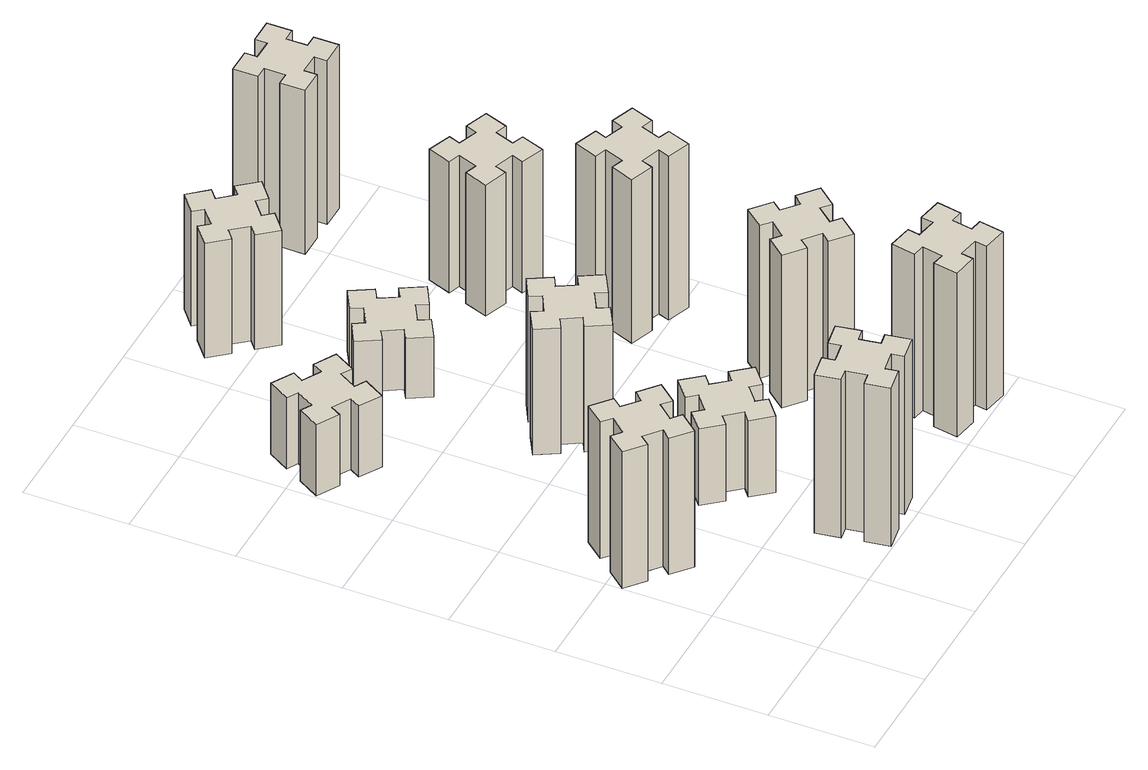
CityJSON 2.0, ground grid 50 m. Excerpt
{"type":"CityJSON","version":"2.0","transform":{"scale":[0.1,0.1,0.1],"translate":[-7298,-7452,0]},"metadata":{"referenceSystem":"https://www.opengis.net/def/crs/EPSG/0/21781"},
"CityObjects":{
"building1":{"type":"Building","attributes":{"class":"1000","function":"1000","usage":"1000","yearOfConstruction":2016,"roofType":"1000","measuredHeight":75,"storeysAboveGround":30,"storeysBelowGround":0},"geometry":[{"type":"Solid","lod":"1","boundaries":[[[[0,1,2,3,4,5,6,7,8,9,10,11,12,13,14,15,16,17,18,19]],[[17,16,20,21]],[[16,15,22,20]],[[15,14,23,22]],[[14,13,24,23]],[[13,12,25,24]],[[12,11,26,25]],[[11,10,27,26]],[[10,9,28,27]],[[9,8,29,28]],[[8,7,30,29]],[[7,6,31,30]],[[6,5,32,31]],[[5,4,33,32]],[[4,3,34,33]],[[3,2,35,34]],[[2,1,36,35]],[[1,0,37,36]],[[0,19,38,37]],[[19,18,39,38]],[[18,17,21,39]],[[24,25,26,27,28,29,30,31,32,33,34,35,36,37,38,39,21,20,22,23]]]]}]},
"building2":{"type":"Building","attributes":{"class":"1000","function":"1000","usage":"1000","yearOfConstruction":2016,"roofType":"1000","measuredHeight":87,"storeysAboveGround":30,"storeysBelowGround":0},"geometry":[{"type":"Solid","lod":"1","boundaries":[[[[40,41,42,43,44,45,46,47,48,49,50,51,52,53,54,55,56,57,58,59]],[[57,56,60,61]],[[56,55,62,60]],[[55,54,63,62]],[[54,53,64,63]],[[53,52,65,64]],[[52,51,66,65]],[[51,50,67,66]],[[50,49,68,67]],[[49,48,69,68]],[[48,47,70,69]],[[47,46,71,70]],[[46,45,72,71]],[[45,44,73,72]],[[44,43,74,73]],[[43,42,75,74]],[[42,41,76,75]],[[41,40,77,76]],[[40,59,78,77]],[[59,58,79,78]],[[58,57,61,79]],[[64,65,66,67,68,69,70,71,72,73,74,75,76,77,78,79,61,60,62,63]]]]}]},
"building3":{"type":"Building","attributes":{"class":"1000","function":"1000","usage":"1000","yearOfConstruction":2016,"roofType":"1000","measuredHeight":39,"storeysAboveGround":30,"storeysBelowGround":0},"geometry":[{"type":"Solid","lod":"1","boundaries":[[[[80,81,82,83,84,85,86,87,88,89,90,91,92,93,94,95,96,97,98,99]],[[97,96,100,101]],[[96,95,102,100]],[[95,94,103,102]],[[94,93,104,103]],[[93,92,105,104]],[[92,91,106,105]],[[91,90,107,106]],[[90,89,108,107]],[[89,88,109,108]],[[88,87,110,109]],[[87,86,111,110]],[[86,85,112,111]],[[85,84,113,112]],[[84,83,114,113]],[[83,82,115,114]],[[82,81,116,115]],[[81,80,117,116]],[[80,99,118,117]],[[99,98,119,118]],[[98,97,101,119]],[[104,105,106,107,108,109,110,111,112,113,114,115,116,117,118,119,101,100,102,103]]]]}]},
"building4":{"type":"Building","attributes":{"class":"1000","function":"1000","usage":"1000","yearOfConstruction":2016,"roofType":"1000","measuredHeight":42,"storeysAboveGround":30,"storeysBelowGround":0},"geometry":[{"type":"Solid","lod":"1","boundaries":[[[[120,121,122,123,124,125,126,127,128,129,130,131,132,133,134,135,136,137,138,139]],[[137,136,140,141]],[[136,135,142,140]],[[135,134,143,142]],[[134,133,144,143]],[[133,132,145,144]],[[132,131,146,145]],[[131,130,147,146]],[[130,129,148,147]],[[129,128,149,148]],[[128,127,150,149]],[[127,126,151,150]],[[126,125,152,151]],[[125,124,153,152]],[[124,123,154,153]],[[123,122,155,154]],[[122,121,156,155]],[[121,120,157,156]],[[120,139,158,157]],[[139,138,159,158]],[[138,137,141,159]],[[144,145,146,147,148,149,150,151,152,153,154,155,156,157,158,159,141,140,142,143]]]]}]},
"building5":{"type":"Building","attributes":{"class":"1000","function":"1000","usage":"1000","yearOfConstruction":2016,"roofType":"1000","measuredHeight":69,"storeysAboveGround":30,"storeysBelowGround":0},"geometry":[{"type":"Solid","lod":"1","boundaries":[[[[160,161,162,163,164,165,166,167,168,169,170,171,172,173,174,175,176,177,178,179]],[[177,176,180,181]],[[176,175,182,180]],[[175,174,183,182]],[[174,173,184,183]],[[173,172,185,184]],[[172,171,186,185]],[[171,170,187,186]],[[170,169,188,187]],[[169,168,189,188]],[[168,167,190,189]],[[167,166,191,190]],[[166,165,192,191]],[[165,164,193,192]],[[164,163,194,193]],[[163,162,195,194]],[[162,161,196,195]],[[161,160,197,196]],[[160,179,198,197]],[[179,178,199,198]],[[178,177,181,199]],[[184,185,186,187,188,189,190,191,192,193,194,195,196,197,198,199,181,180,182,183]]]]}]},
"building6":{"type":"Building","attributes":{"class":"1000","function":"1000","usage":"1000","yearOfConstruction":2016,"roofType":"1000","measuredHeight":33,"storeysAboveGround":30,"storeysBelowGround":0},"geometry":[{"type":"Solid","lod":"1","boundaries":[[[[200,201,202,203,204,205,206,207,208,209,210,211,212,213,214,215,216,217,218,219]],[[217,216,220,221]],[[216,215,222,220]],[[215,214,223,222]],[[214,213,224,223]],[[213,212,225,224]],[[212,211,226,225]],[[211,210,227,226]],[[210,209,228,227]],[[209,208,229,228]],[[208,207,230,229]],[[207,206,231,230]],[[206,205,232,231]],[[205,204,233,232]],[[204,203,234,233]],[[203,202,235,234]],[[202,201,236,235]],[[201,200,237,236]],[[200,219,238,237]],[[219,218,239,238]],[[218,217,221,239]],[[224,225,226,227,228,229,230,231,232,233,234,235,236,237,238,239,221,220,222,223]]]]}]},
"building7":{"type":"Building","attributes":{"class":"1000","function":"1000","usage":"1000","yearOfConstruction":2016,"roofType":"1000","measuredHeight":90,"storeysAboveGround":30,"storeysBelowGround":0},"geometry":[{"type":"Solid","lod":"1","boundaries":[[[[240,241,242,243,244,245,246,247,248,249,250,251,252,253,254,255,256,257,258,259]],[[257,256,260,261]],[[256,255,262,260]],[[255,254,263,262]],[[254,253,264,263]],[[253,252,265,264]],[[252,251,266,265]],[[251,250,267,266]],[[250,249,268,267]],[[249,248,269,268]],[[248,247,270,269]],[[247,246,271,270]],[[246,245,272,271]],[[245,244,273,272]],[[244,243,274,273]],[[243,242,275,274]],[[242,241,276,275]],[[241,240,277,276]],[[240,259,278,277]],[[259,258,279,278]],[[258,257,261,279]],[[264,265,266,267,268,269,270,271,272,273,274,275,276,277,278,279,261,260,262,263]]]]}]},
"building8":{"type":"Building","attributes":{"class":"1000","function":"1000","usage":"1000","yearOfConstruction":2016,"roofType":"1000","measuredHeight":63,"storeysAboveGround":30,"storeysBelowGround":0},"geometry":[{"type":"Solid","lod":"1","boundaries":[[[[280,281,282,283,284,285,286,287,288,289,290,291,292,293,294,295,296,297,298,299]],[[297,296,300,301]],[[296,295,302,300]],[[295,294,303,302]],[[294,293,304,303]],[[293,292,305,304]],[[292,291,306,305]],[[291,290,307,306]],[[290,289,308,307]],[[289,288,309,308]],[[288,287,310,309]],[[287,286,311,310]],[[286,285,312,311]],[[285,284,313,312]],[[284,283,314,313]],[[283,282,315,314]],[[282,281,316,315]],[[281,280,317,316]],[[280,299,318,317]],[[299,298,319,318]],[[298,297,301,319]],[[304,305,306,307,308,309,310,311,312,313,314,315,316,317,318,319,301,300,302,303]]]]}]},
"building9":{"type":"Building","attributes":{"class":"1000","function":"1000","usage":"1000","yearOfConstruction":2016,"roofType":"1000","measuredHeight":84,"storeysAboveGround":30,"storeysBelowGround":0},"geometry":[{"type":"Solid","lod":"1","boundaries":[[[[320,321,322,323,324,325,326,327,328,329,330,331,332,333,334,335,336,337,338,339]],[[337,336,340,341]],[[336,335,342,340]],[[335,334,343,342]],[[334,333,344,343]],[[333,332,345,344]],[[332,331,346,345]],[[331,330,347,346]],[[330,329,348,347]],[[329,328,349,348]],[[328,327,350,349]],[[327,326,351,350]],[[326,325,352,351]],[[325,324,353,352]],[[324,323,354,353]],[[323,322,355,354]],[[322,321,356,355]],[[321,320,357,356]],[[320,339,358,357]],[[339,338,359,358]],[[338,337,341,359]],[[344,345,346,347,348,349,350,351,352,353,354,355,356,357,358,359,341,340,342,343]]]]}]},
"building10":{"type":"Building","attributes":{"class":"1000","function":"1000","usage":"1000","yearOfConstruction":2016,"roofType":"1000","measuredHeight":90,"storeysAboveGround":30,"storeysBelowGround":0},"geometry":[{"type":"Solid","lod":"1","boundaries":[[[[360,361,362,363,364,365,366,367,368,369,370,371,372,373,374,375,376,377,378,379]],[[377,376,380,381]],[[376,375,382,380]],[[375,374,383,382]],[[374,373,384,383]],[[373,372,385,384]],[[372,371,386,385]],[[371,370,387,386]],[[370,369,388,387]],[[369,368,389,388]],[[368,367,390,389]],[[367,366,391,390]],[[366,365,392,391]],[[365,364,393,392]],[[364,363,394,393]],[[363,362,395,394]],[[362,361,396,395]],[[361,360,397,396]],[[360,379,398,397]],[[379,378,399,398]],[[378,377,381,399]],[[384,385,386,387,388,389,390,391,392,393,394,395,396,397,398,399,381,380,382,383]]]]}]},
"building11":{"type":"Building","attributes":{"class":"1000","function":"1000","usage":"1000","yearOfConstruction":2016,"roofType":"1000","measuredHeight":72,"storeysAboveGround":30,"storeysBelowGround":0},"geometry":[{"type":"Solid","lod":"1","boundaries":[[[[400,401,402,403,404,405,406,407,408,409,410,411,412,413,414,415,416,417,418,419]],[[417,416,420,421]],[[416,415,422,420]],[[415,414,423,422]],[[414,413,424,423]],[[413,412,425,424]],[[412,411,426,425]],[[411,410,427,426]],[[410,409,428,427]],[[409,408,429,428]],[[408,407,430,429]],[[407,406,431,430]],[[406,405,432,431]],[[405,404,433,432]],[[404,403,434,433]],[[403,402,435,434]],[[402,401,436,435]],[[401,400,437,436]],[[400,419,438,437]],[[419,418,439,438]],[[418,417,421,439]],[[424,425,426,427,428,429,430,431,432,433,434,435,436,437,438,439,421,420,422,423]]]]}]},
"building12":{"type":"Building","attributes":{"class":"1000","function":"1000","usage":"1000","yearOfConstruction":2016,"roofType":"1000","measuredHeight":90,"storeysAboveGround":30,"storeysBelowGround":0},"geometry":[{"type":"Solid","lod":"1","boundaries":[[[[440,441,442,443,444,445,446,447,448,449,450,451,452,453,454,455,456,457,458,459]],[[457,456,460,461]],[[456,455,462,460]],[[455,454,463,462]],[[454,453,464,463]],[[453,452,465,464]],[[452,451,466,465]],[[451,450,467,466]],[[450,449,468,467]],[[449,448,469,468]],[[448,447,470,469]],[[447,446,471,470]],[[446,445,472,471]],[[445,444,473,472]],[[444,443,474,473]],[[443,442,475,474]],[[442,441,476,475]],[[441,440,477,476]],[[440,459,478,477]],[[459,458,479,478]],[[458,457,461,479]],[[464,465,466,467,468,469,470,471,472,473,474,475,476,477,478,479,461,460,462,463]]]]}]}
},
"vertices":[
[136,893,0],[213,829,0],[174,783,0],[266,706,0],[343,798,0],[297,836,0],[362,913,0],[408,874,0],[485,966,0],[393,1043,0],[354,997,0],[278,1062,0],[316,1108,0],[224,1185,0],[147,1093,0],[193,1054,0],[129,978,0],[83,1016,0],[6,924,0],[98,847,0],[129,978,750],[83,1016,750],[193,1054,750],[147,1093,750],[224,1185,750],[316,1108,750],[278,1062,750],[354,997,750],[393,1043,750],[485,966,750],[408,874,750],[362,913,750],[297,836,750],[343,798,750],[266,706,750],[174,783,750],[213,829,750],[136,893,750],[98,847,750],[6,924,750],
[915,322,0],[817,305,0],[807,364,0],[688,343,0],[709,225,0],[768,235,0],[786,137,0],[727,127,0],[747,8,0],[866,29,0],[855,88,0],[954,106,0],[964,47,0],[1082,67,0],[1061,186,0],[1002,175,0],[985,274,0],[1044,284,0],[1023,402,0],[905,381,0],[985,274,870],[1044,284,870],[1002,175,870],[1061,186,870],[1082,67,870],[964,47,870],[954,106,870],[855,88,870],[866,29,870],[747,8,870],[727,127,870],[786,137,870],[768,235,870],[709,225,870],[688,343,870],[807,364,870],[817,305,870],[915,322,870],[905,381,870],[1023,402,870],
[316,2327,0],[366,2414,0],[418,2384,0],[478,2488,0],[374,2548,0],[344,2496,0],[257,2546,0],[287,2598,0],[183,2658,0],[123,2554,0],[175,2524,0],[125,2437,0],[73,2467,0],[13,2363,0],[117,2303,0],[147,2355,0],[234,2305,0],[204,2253,0],[308,2193,0],[368,2297,0],[234,2305,390],[204,2253,390],[147,2355,390],[117,2303,390],[13,2363,390],[73,2467,390],[125,2437,390],[175,2524,390],[123,2554,390],[183,2658,390],[287,2598,390],[257,2546,390],[344,2496,390],[374,2548,390],[478,2488,390],[418,2384,390],[366,2414,390],[316,2327,390],[368,2297,390],[308,2193,390],
[853,962,0],[776,897,0],[738,943,0],[646,866,0],[723,774,0],[769,813,0],[833,736,0],[787,698,0],[864,606,0],[956,683,0],[918,729,0],[994,793,0],[1033,747,0],[1125,824,0],[1048,916,0],[1002,878,0],[937,954,0],[983,993,0],[906,1085,0],[814,1008,0],[937,954,420],[983,993,420],[1002,878,420],[1048,916,420],[1125,824,420],[1033,747,420],[994,793,420],[918,729,420],[956,683,420],[864,606,420],[787,698,420],[833,736,420],[769,813,420],[723,774,420],[646,866,420],[738,943,420],[776,897,420],[853,962,420],[814,1008,420],[906,1085,420],
[765,1574,0],[815,1487,0],[763,1457,0],[823,1353,0],[927,1413,0],[897,1465,0],[984,1515,0],[1014,1463,0],[1118,1523,0],[1058,1627,0],[1006,1597,0],[956,1684,0],[1008,1714,0],[948,1818,0],[844,1758,0],[874,1706,0],[787,1656,0],[757,1708,0],[653,1648,0],[713,1544,0],[787,1656,690],[757,1708,690],[874,1706,690],[844,1758,690],[948,1818,690],[1008,1714,690],[956,1684,690],[1006,1597,690],[1058,1627,690],[1118,1523,690],[1014,1463,690],[984,1515,690],[897,1465,690],[927,1413,690],[823,1353,690],[763,1457,690],[815,1487,690],[765,1574,690],[713,1544,690],[653,1648,690],
[765,2414,0],[815,2327,0],[763,2297,0],[823,2193,0],[927,2253,0],[897,2305,0],[984,2355,0],[1014,2303,0],[1118,2363,0],[1058,2467,0],[1006,2437,0],[956,2524,0],[1008,2554,0],[948,2658,0],[844,2598,0],[874,2546,0],[787,2496,0],[757,2548,0],[653,2488,0],[713,2384,0],[787,2496,330],[757,2548,330],[874,2546,330],[844,2598,330],[948,2658,330],[1008,2554,330],[956,2524,330],[1006,2437,330],[1058,2467,330],[1118,2363,330],[1014,2303,330],[984,2355,330],[897,2305,330],[927,2253,330],[823,2193,330],[763,2297,330],[815,2327,330],[765,2414,330],[713,2384,330],[653,2488,330],
[1794,305,0],[1695,322,0],[1706,381,0],[1587,402,0],[1567,284,0],[1626,274,0],[1608,175,0],[1549,186,0],[1528,67,0],[1647,47,0],[1657,106,0],[1755,88,0],[1745,29,0],[1863,8,0],[1884,127,0],[1825,137,0],[1842,235,0],[1901,225,0],[1922,343,0],[1804,364,0],[1842,235,900],[1901,225,900],[1825,137,900],[1884,127,900],[1863,8,900],[1745,29,900],[1755,88,900],[1657,106,900],[1647,47,900],[1528,67,900],[1549,186,900],[1608,175,900],[1626,274,900],[1567,284,900],[1587,402,900],[1706,381,900],[1695,322,900],[1794,305,900],[1804,364,900],[1922,343,900],
[1002,3198,0],[937,3274,0],[983,3313,0],[906,3405,0],[814,3328,0],[853,3282,0],[776,3217,0],[738,3263,0],[646,3186,0],[723,3094,0],[769,3133,0],[833,3056,0],[787,3018,0],[864,2926,0],[956,3003,0],[918,3049,0],[994,3113,0],[1033,3067,0],[1125,3144,0],[1048,3236,0],[994,3113,630],[1033,3067,630],[918,3049,630],[956,3003,630],[864,2926,630],[787,3018,630],[833,3056,630],[769,3133,630],[723,3094,630],[646,3186,630],[738,3263,630],[776,3217,630],[853,3282,630],[814,3328,630],[906,3405,630],[983,3313,630],[937,3274,630],[1002,3198,630],[1048,3236,630],[1125,3144,630],
[1677,736,0],[1742,813,0],[1788,774,0],[1865,866,0],[1773,943,0],[1734,897,0],[1658,962,0],[1696,1008,0],[1604,1085,0],[1527,993,0],[1573,954,0],[1509,878,0],[1463,916,0],[1386,824,0],[1478,747,0],[1516,793,0],[1593,729,0],[1554,683,0],[1646,606,0],[1723,698,0],[1593,729,840],[1554,683,840],[1516,793,840],[1478,747,840],[1386,824,840],[1463,916,840],[1509,878,840],[1573,954,840],[1527,993,840],[1604,1085,840],[1696,1008,840],[1658,962,840],[1734,897,840],[1773,943,840],[1865,866,840],[1788,774,840],[1742,813,840],[1677,736,840],[1723,698,840],[1646,606,840],
[1810,1772,0],[1716,1806,0],[1737,1862,0],[1624,1903,0],[1583,1790,0],[1639,1770,0],[1605,1676,0],[1549,1697,0],[1507,1584,0],[1620,1543,0],[1641,1599,0],[1735,1565,0],[1714,1509,0],[1827,1467,0],[1868,1580,0],[1812,1601,0],[1846,1695,0],[1902,1674,0],[1943,1787,0],[1830,1828,0],[1846,1695,900],[1902,1674,900],[1812,1601,900],[1868,1580,900],[1827,1467,900],[1714,1509,900],[1735,1565,900],[1641,1599,900],[1620,1543,900],[1507,1584,900],[1549,1697,900],[1605,1676,900],[1639,1770,900],[1583,1790,900],[1624,1903,900],[1737,1862,900],[1716,1806,900],[1810,1772,900],[1830,1828,900],[1943,1787,900],
[1710,2412,0],[1616,2446,0],[1637,2502,0],[1524,2543,0],[1483,2430,0],[1539,2410,0],[1505,2316,0],[1449,2337,0],[1407,2224,0],[1520,2183,0],[1541,2239,0],[1635,2205,0],[1614,2149,0],[1727,2107,0],[1768,2220,0],[1712,2241,0],[1746,2335,0],[1802,2314,0],[1843,2427,0],[1730,2468,0],[1746,2335,720],[1802,2314,720],[1712,2241,720],[1768,2220,720],[1727,2107,720],[1614,2149,720],[1635,2205,720],[1541,2239,720],[1520,2183,720],[1407,2224,720],[1449,2337,720],[1505,2316,720],[1539,2410,720],[1483,2430,720],[1524,2543,720],[1637,2502,720],[1616,2446,720],[1710,2412,720],[1730,2468,720],[1843,2427,720],
[1575,3155,0],[1675,3155,0],[1675,3095,0],[1795,3095,0],[1795,3215,0],[1735,3215,0],[1735,3315,0],[1795,3315,0],[1795,3435,0],[1675,3435,0],[1675,3375,0],[1575,3375,0],[1575,3435,0],[1455,3435,0],[1455,3315,0],[1515,3315,0],[1515,3215,0],[1455,3215,0],[1455,3095,0],[1575,3095,0],[1515,3215,900],[1455,3215,900],[1515,3315,900],[1455,3315,900],[1455,3435,900],[1575,3435,900],[1575,3375,900],[1675,3375,900],[1675,3435,900],[1795,3435,900],[1795,3315,900],[1735,3315,900],[1735,3215,900],[1795,3215,900],[1795,3095,900],[1675,3095,900],[1675,3155,900],[1575,3155,900],[1575,3095,900],[1455,3095,900]
]}
